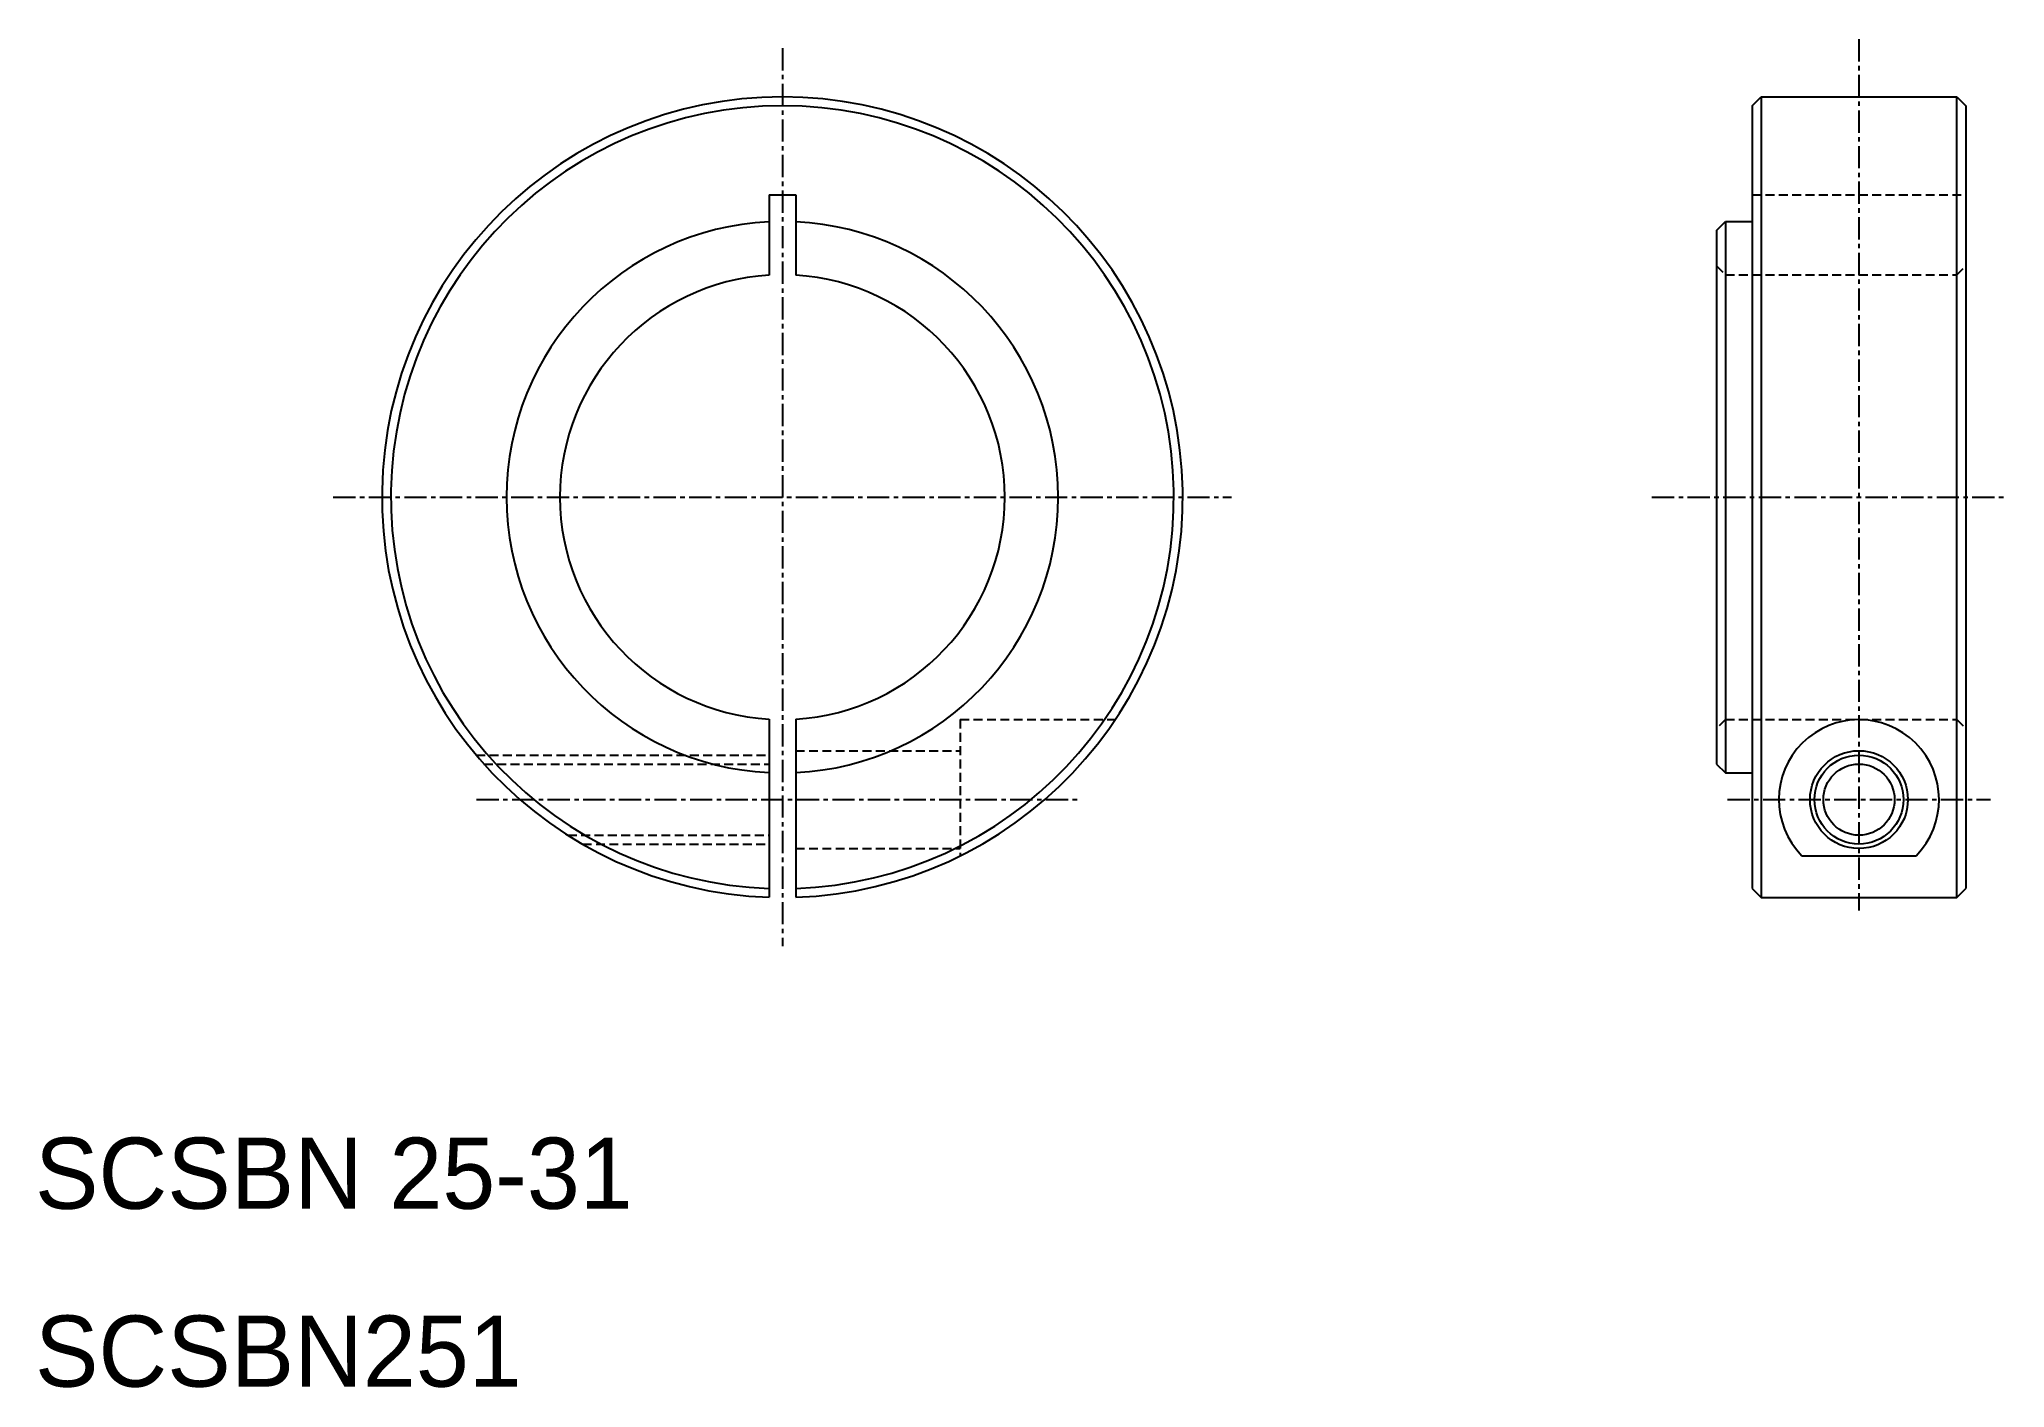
# Model space of a CAD drawing. Extents: x 10 to 121, y 10 to 86.
import ezdxf

# ---------------------------------------------------------------- set-up
doc = ezdxf.new("R2010")
doc.units = 0
doc.linetypes.add('CENTER', pattern=[2, 1.25, -0.25, 0.25, -0.25])
doc.linetypes.add('DASHED', pattern=[0.75, 0.5, -0.25])
doc.layers.get('0').update_dxf_attribs({"linetype": 'CONTINUOUS'})
doc.layers.add('CENTER', color=1, linetype='CENTER')

msp = doc.modelspace()

# ---------------------------------------------------------------- linework, layer by layer
at = {"color": 7, "linetype": 'CONTINUOUS'}
for p, q in [((106.5, 82), (107, 82.5)), ((106.5, 82), (106.5, 38)), ((107, 82.5), (107, 37.5)), ((107, 82.5), (118, 82.5)), ((118, 37.5), (118, 82.5)), ((118, 82.5), (118.5, 82)), ((118.5, 82), (118.5, 38)), ((51.25, 77), (51.25, 72.48)), ((51.25, 77), (52.75, 77)), ((52.75, 77), (52.75, 72.48)), ((104.5, 75), (105, 75.5)), ((105, 75.5), (105, 44.5)), ((105, 75.5), (106.5, 75.5)), ((104.5, 75), (104.5, 45)), ((106.5, 71), (106.5, 71)), ((106.5, 60), (106.5, 60)), ((51.25, 47.52), (51.25, 37.51)), ((52.75, 47.52), (52.75, 37.51)), ((104.5, 45), (105, 44.5)), ((105, 44.5), (106.5, 44.5)), ((109.29, 39.84), (115.71, 39.84)), ((106.5, 38), (107, 37.5)), ((118, 37.5), (118.5, 38)), ((107, 37.5), (118, 37.5))]:
    msp.add_line(p, q, dxfattribs=at)
at = {"color": 3, "linetype": 'DASHED'}
for p, q in [((106.5, 77), (118.5, 77)), ((104.5, 73), (105, 72.5)), ((118, 72.5), (118.5, 73)), ((105, 72.5), (118, 72.5)), ((62, 47.5), (62, 39.84)), ((62, 47.5), (70.71, 47.5)), ((105, 47.5), (104.5, 47)), ((105, 47.5), (118, 47.5)), ((118, 47.5), (118.5, 47)), ((34.8, 45.5), (51.25, 45.5)), ((52.75, 45.75), (62, 45.75)), ((35.23, 45), (51.25, 45)), ((39.95, 41), (51.25, 41)), ((40.78, 40.5), (51.25, 40.5)), ((52.75, 40.25), (62, 40.25))]:
    msp.add_line(p, q, dxfattribs=at)
at = {"color": 7, "linetype": 'CONTINUOUS'}
for radius in [2.75, 2]:
    msp.add_circle((112.5, 43), radius, dxfattribs=at)
at = {"color": 3}
msp.add_circle((112.5, 43), 2.5, dxfattribs=at)
at = {"color": 7, "linetype": 'CONTINUOUS'}
for centre, radius, start, end in [((52, 60), 22.5, 271.9102, 268.0898), ((52, 60), 22, 271.9536, 268.0464), ((52, 60), 15.5, 92.7735, 267.2265), ((52, 60), 15.5, 272.7735, 87.2265), ((52, 60), 12.5, 93.4398, 266.5602), ((52, 60), 12.5, 273.4398, 86.5602), ((112.5, 43), 4.5, 315.4723, 224.5277)]:
    msp.add_arc(centre, radius, start, end, dxfattribs=at)
at = {"layer": 'CENTER', "color": 1, "linetype": 'CENTER'}
for p, q in [((52, 85.24), (52, 34.76)), ((112.5, 85.74), (112.5, 36.76)), ((26.76, 60), (77.24, 60)), ((100.87, 60), (120.69, 60)), ((34.81, 43), (68.77, 43)), ((105.11, 43), (119.89, 43))]:
    msp.add_line(p, q, dxfattribs=at)

# ---------------------------------------------------------------- texts
at = {"color": 7, "linetype": 'CONTINUOUS'}
for s, p in [('SCSBN 25-31', (10, 20)), ('SCSBN251', (10, 10))]:
    msp.add_text(s, height=4, dxfattribs=at).set_placement(p)

doc.saveas('drawing.dxf')
